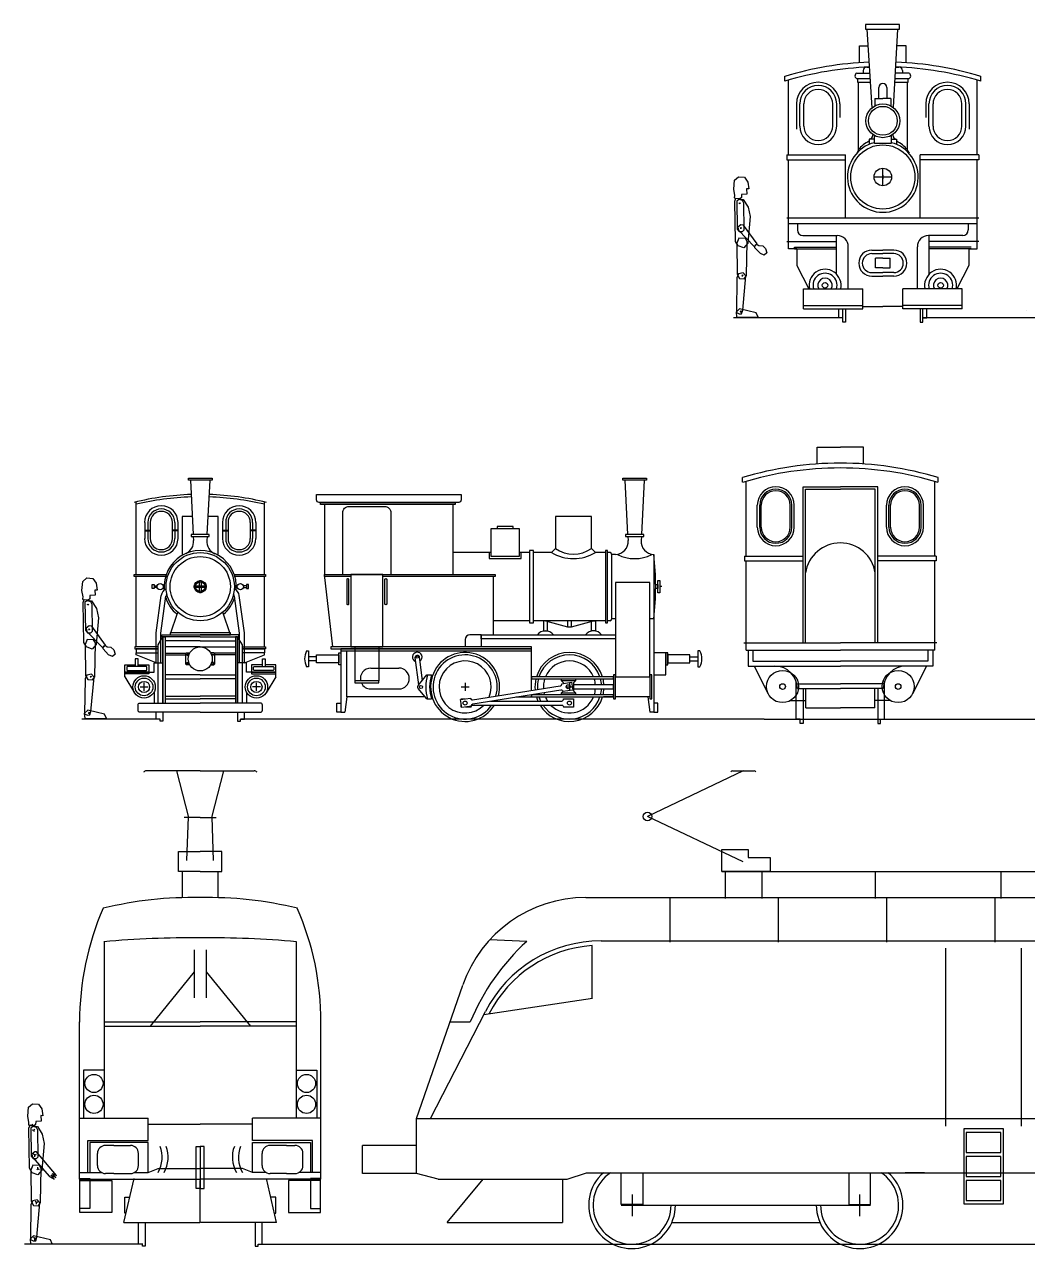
# Model space of a CAD drawing. Extents: x -9190 to 21925, y -3698 to 11555.
# Drawn here: x -9190 to 3306, y -3698 to 11555 of the extents above; entities that cross this region are included whole.
import ezdxf

# ---------------------------------------------------------------- set-up
doc = ezdxf.new("R2010")
doc.units = 0
doc.layers.get('0').update_dxf_attribs({"linetype": 'CONTINUOUS'})
doc.layers.add('1', color=7, linetype='CONTINUOUS')
doc.layers.add('GENERAL', color=7, linetype='CONTINUOUS')

# ---------------------------------------------------------------- blocks, each defined once
blk = doc.blocks.new('HOM_DEBOUT')
at = {"layer": '1', "color": 7}
for points in [[(-68, 1623), (-65, 1583), (-44, 1565), (16, 1570), (25, 1580), (23, 1610), (37, 1692), (28, 1811), (-26, 1857), (-106, 1851), (-151, 1788), (-164, 1696), (-134, 1699), (-139, 1628)], [(-151, 977), (-98, 915), (-21, 943), (13, 1001), (21, 1533), (7, 1572), (-90, 1556), (-154, 1454), (-180, 1329)], [(-102, 1154), (-97, 1507), (-79, 1543), (-39, 1557), (-3, 1539), (-8, 1164), (-35, 1132), (-79, 1132)], [(-345, 905), (-80, 1221), (-58, 1221), (-17, 1190), (-26, 1150), (-251, 893), (-313, 856), (-274, 915), (-336, 879), (-287, 933)], [(-40, 509), (-103, 505), (-131, 548), (-142, 997), (-117, 1040), (-31, 1042), (-5, 978), (-9, 565)], [(-36, 40), (-68, 41), (-82, 89), (-124, 544), (-87, 583), (-28, 571), (-5, 520), (2, 57)], [(-286, -2), (-262, 52), (-40, 106), (6, 63), (0, 0)]]:
    blk.add_lwpolyline(points, close=True, dxfattribs=at)
for points in [[(-54, 1484), (-43, 1503), (-54, 1520), (-43, 1503), (-21, 1506)], [(-26, 1550), (-15, 1570), (-26, 1586), (-15, 1570), (7, 1572)], [(-57, 1154), (-57, 1177), (-75, 1185), (-57, 1177), (-40, 1190)], [(-81, 979), (-98, 994), (-116, 986), (-98, 994), (-96, 1016)], [(-77, 526), (-79, 548), (-98, 555), (-79, 548), (-63, 563)], [(-75, 78), (-56, 69), (-56, 47), (-56, 69), (-39, 83)]]:
    blk.add_lwpolyline(points, dxfattribs=at)
blk = doc.blocks.new('A$C09EF149A')
at = {"layer": 'GENERAL', "color": 7, "linetype": 'CONTINUOUS', "xscale": -1}
blk.add_blockref('HOM_DEBOUT', (37, 2), dxfattribs=at)
blk = doc.blocks.new('HOMME_DEBOUT')
blk.add_blockref('A$C09EF149A', (75, 35))

msp = doc.modelspace()

# ---------------------------------------------------------------- linework, layer by layer
for p, q in [((1371, 10518), (1309, 11495)), ((1636, 10519), (1692, 11495)), ((1214, 11080), (1214, 11290)), ((1214, 11290), (1322, 11290)), ((1794, 11290), (1680, 11290)), ((1794, 11080), (1794, 11290)), ((1304, 11025), (1339, 11025)), ((1665, 11025), (1704, 11025)), ((284, 10850), (284, 10910)), ((329, 9930), (329, 10863)), ((1179, 10950), (1344, 10950)), ((1259, 10980), (1259, 10980)), ((1259, 10980), (1259, 10950)), ((1829, 10950), (1661, 10950)), ((1749, 10980), (1749, 10950)), ((2679, 9930), (2679, 10863)), ((2679, 9930), (2679, 10863)), ((2724, 10850), (2724, 10910)), ((1454, 10632), (1454, 10770)), ((1554, 10770), (1553, 10632)), ((429, 10565), (429, 10250)), ((469, 10290), (469, 10565)), ((519, 10290), (519, 10565)), ((879, 10290), (879, 10565)), ((929, 10290), (929, 10565)), ((969, 10565), (969, 10396)), ((1406, 10632), (1504, 10632)), ((1406, 10632), (1406, 10541)), ((1429, 10632), (1454, 10632)), ((1602, 10632), (1504, 10632)), ((1602, 10632), (1602, 10541)), ((2039, 10565), (2039, 10396)), ((2079, 10290), (2079, 10565)), ((2129, 10290), (2129, 10565)), ((2489, 10290), (2489, 10565)), ((2539, 10290), (2539, 10565)), ((2579, 10565), (2579, 10250)), ((1333, 10126), (1333, 10061)), ((1379, 10187), (1379, 10175)), ((1629, 10187), (1629, 10175)), ((1675, 10126), (1675, 10061)), ((1809, 10095), (1809, 9991)), ((309, 9930), (309, 9870)), ((309, 9930), (1039, 9930)), ((1039, 9145), (1039, 9930)), ((1199, 9991), (1178, 9951)), ((1809, 9991), (1830, 9951)), ((1969, 9145), (1969, 9930)), ((2699, 9930), (1969, 9930)), ((2699, 9930), (2699, 9870)), ((309, 9870), (1039, 9870)), ((329, 8760), (329, 9870)), ((1504, 9545), (1504, 9765)), ((2699, 9870), (1969, 9870)), ((2679, 8760), (2679, 9870)), ((2679, 9075), (2679, 9870)), ((1394, 9655), (1614, 9655)), ((1476, 9655), (1532, 9655)), ((1504, 9677), (1504, 9634)), ((309, 9145), (2699, 9145)), ((329, 9075), (2679, 9075)), ((439, 9075), (439, 8995)), ((2569, 9075), (2569, 8995)), ((309, 8850), (925, 8850)), ((509, 8925), (934, 8925)), ((925, 8446), (925, 8925)), ((2499, 8925), (2074, 8925)), ((2083, 8446), (2083, 8925)), ((2699, 8850), (2083, 8850)), ((434, 8760), (329, 8760)), ((404, 8780), (925, 8780)), ((404, 8760), (404, 8780)), ((404, 8760), (925, 8760)), ((434, 8760), (434, 8550)), ((1074, 8260), (1074, 8785)), ((1366, 8745), (1504, 8745)), ((1366, 8700), (1504, 8700)), ((1641, 8745), (1504, 8745)), ((1641, 8700), (1504, 8700)), ((1934, 8260), (1934, 8785)), ((2604, 8780), (2083, 8780)), ((2604, 8760), (2083, 8760)), ((2574, 8760), (2574, 8550)), ((2574, 8760), (2679, 8760)), ((434, 8550), (582, 8260)), ((1504, 8642), (1414, 8642)), ((1414, 8522), (1414, 8642)), ((1504, 8642), (1594, 8642)), ((1594, 8522), (1594, 8642)), ((2574, 8550), (2426, 8260)), ((1366, 8465), (1504, 8465)), ((1366, 8420), (1504, 8420)), ((1504, 8522), (1414, 8522)), ((1504, 8522), (1594, 8522)), ((1641, 8465), (1504, 8465)), ((1641, 8420), (1504, 8420)), ((514, 8010), (514, 8260)), ((514, 8260), (1254, 8260)), ((1254, 8010), (1254, 8260)), ((2494, 8260), (1754, 8260)), ((1754, 8010), (1754, 8260)), ((2039, 8280), (2039, 8280)), ((2039, 8280), (2039, 8280)), ((2494, 8010), (2494, 8260)), ((514, 8055), (1254, 8055)), ((514, 8010), (1254, 8010)), ((1004, 7845), (1004, 8010)), ((1254, 8040), (1504, 8040)), ((1754, 8040), (1504, 8040)), ((2494, 8055), (1754, 8055)), ((2494, 8010), (1754, 8010)), ((2004, 7845), (2004, 8010)), ((3294, 7990), (3294, 7990)), ((454, 7900), (454, 7900)), ((3194, 7900), (3194, 7900)), ((3194, 7900), (3194, 7900)), ((685, 6080), (685, 6290)), ((685, 6290), (975, 6290)), ((1265, 6290), (975, 6290)), ((1265, 6080), (1265, 6290)), ((-245, 5850), (-245, 5910)), ((-200, 4930), (-200, 5863)), ((2150, 4930), (2150, 5863)), ((2195, 5850), (2195, 5910)), ((510, 3850), (510, 5795)), ((510, 5795), (975, 5795)), ((540, 3850), (540, 5765)), ((540, 5765), (975, 5765)), ((1440, 5795), (975, 5795)), ((1410, 5765), (975, 5765)), ((1410, 3850), (1410, 5765)), ((1440, 3850), (1440, 5795)), ((-7800, 4700), (-7800, 5606)), ((-6200, 4700), (-6200, 5606)), ((-60, 5290), (-60, 5565)), ((-30, 5290), (-30, 5565)), ((-10, 5290), (-10, 5565)), ((350, 5290), (350, 5565)), ((370, 5290), (370, 5565)), ((400, 5290), (400, 5565)), ((1550, 5290), (1550, 5565)), ((1580, 5290), (1580, 5565)), ((1600, 5290), (1600, 5565)), ((1960, 5290), (1960, 5565)), ((1980, 5290), (1980, 5565)), ((2010, 5290), (2010, 5565)), ((-7692, 5350), (-7692, 5150)), ((-7652, 5350), (-7652, 5150)), ((-7622, 5350), (-7622, 5150)), ((-7348, 5350), (-7348, 5150)), ((-7318, 5350), (-7318, 5150)), ((-7278, 5350), (-7278, 5150)), ((-6722, 5350), (-6722, 5150)), ((-6682, 5350), (-6682, 5150)), ((-6652, 5350), (-6652, 5150)), ((-6378, 5350), (-6378, 5150)), ((-6348, 5350), (-6348, 5150)), ((-6308, 5350), (-6308, 5150)), ((-7695, 5255), (-7620, 5255)), ((-7695, 5245), (-7620, 5245)), ((-7275, 5255), (-7350, 5255)), ((-7275, 5245), (-7350, 5245)), ((-6725, 5255), (-6650, 5255)), ((-6725, 5245), (-6650, 5245)), ((-6305, 5255), (-6380, 5255)), ((-6305, 5245), (-6380, 5245)), ((-7086, 5175), (-7082, 5125)), ((-6914, 5175), (-6918, 5125)), ((-1673, 5175), (-1670, 5125)), ((-1502, 5175), (-1505, 5125)), ((-3375, 4975), (-3850, 4975)), ((-2900, 4975), (-3025, 4975)), ((-2625, 4975), (-2850, 4975)), ((-2625, 4975), (-2575, 5025)), ((-2125, 5025), (-2075, 4975)), ((-1950, 4975), (-2075, 4975)), ((-1895, 4975), (-1925, 4975)), ((-1875, 4955), (-1875, 4145)), ((-1825, 4950), (-1875, 4950)), ((-1350, 4950), (-1350, 2985)), ((-220, 4930), (-220, 4870)), ((-220, 4930), (510, 4930)), ((2170, 4930), (1440, 4930)), ((2170, 4930), (2170, 4870)), ((-220, 4870), (510, 4870)), ((-200, 3760), (-200, 4870)), ((2170, 4870), (1440, 4870)), ((2150, 3760), (2150, 4870)), ((-7800, 3800), (-7800, 4675)), ((-6200, 3800), (-6200, 4675)), ((-5350, 3800), (-5450, 4700)), ((-3350, 4675), (-3350, 3950)), ((-1250, 4550), (-1275, 4550)), ((-7375, 3950), (-7281, 4231)), ((-6625, 3950), (-6719, 4231)), ((-2900, 4125), (-3350, 4125)), ((-1950, 4125), (-2850, 4125)), ((-1895, 4125), (-1925, 4125)), ((-1825, 4150), (-1875, 4150)), ((-1350, 4150), (-1400, 4150)), ((-7525, 3825), (-7465, 3925)), ((-7525, 3100), (-7525, 3825)), ((-6475, 3825), (-6535, 3925)), ((-6475, 3100), (-6475, 3825)), ((-3700, 3890), (-3700, 3800)), ((-3500, 3950), (-3640, 3950)), ((-3500, 3950), (-3500, 3800)), ((-228, 3850), (975, 3850)), ((2178, 3850), (975, 3850)), ((-7800, 3700), (-7800, 3725)), ((-7550, 3600), (-7800, 3700)), ((-6450, 3600), (-6200, 3700)), ((-6200, 3700), (-6200, 3725)), ((-5550, 3675), (-5650, 3675)), ((-5250, 3775), (-5250, 2985)), ((-5175, 3175), (-5175, 3750)), ((-4775, 3800), (-4775, 3375)), ((-2875, 3256), (-2875, 3800)), ((-900, 3675), (-800, 3675)), ((-200, 3760), (975, 3760)), ((-175, 3760), (-175, 3560)), ((-115, 3760), (-115, 3620)), ((2150, 3760), (975, 3760)), ((2065, 3760), (2065, 3620)), ((2125, 3760), (2125, 3560)), ((-7940, 3425), (-7940, 3575)), ((-7575, 3600), (-7465, 3600)), ((-7575, 3485), (-7575, 3600)), ((-6425, 3600), (-6535, 3600)), ((-6425, 3485), (-6425, 3600)), ((-6060, 3425), (-6060, 3575)), ((-5550, 3625), (-5650, 3625)), ((-4875, 3535), (-4525, 3535)), ((-900, 3625), (-800, 3625)), ((-175, 3560), (975, 3560)), ((-115, 3620), (975, 3620)), ((-95, 3550), (77, 3214)), ((2065, 3620), (975, 3620)), ((2125, 3560), (975, 3560)), ((2045, 3550), (1873, 3214)), ((-7940, 3425), (-7820, 3227)), ((-7640, 3485), (-7575, 3485)), ((-7000, 3450), (-7438, 3450)), ((-7000, 3450), (-6562, 3450)), ((-6360, 3485), (-6425, 3485)), ((-6060, 3425), (-6180, 3227)), ((-4175, 3450), (-4117, 3450)), ((-7750, 3300), (-7650, 3300)), ((-7700, 3250), (-7700, 3350)), ((-7575, 3235), (-7575, 3100)), ((-6425, 3235), (-6425, 3100)), ((-6250, 3300), (-6350, 3300)), ((-6300, 3250), (-6300, 3350)), ((-4875, 3275), (-4525, 3275)), ((-3750, 3300), (-3650, 3300)), ((-3700, 3350), (-3700, 3250)), ((-2875, 3175), (-2875, 3205)), ((-2450, 3300), (-2350, 3300)), ((-2400, 3350), (-2400, 3250)), ((433, 3340), (975, 3340)), ((440, 3280), (975, 3280)), ((440, 3280), (440, 3280)), ((545, 3040), (545, 3280)), ((1517, 3340), (975, 3340)), ((1510, 3280), (975, 3280)), ((1405, 3040), (1405, 3280)), ((1510, 3280), (1510, 3280)), ((-5175, 3175), (-5200, 2985)), ((-4196, 3175), (-5175, 3175)), ((-4175, 3150), (-4117, 3150)), ((-3067, 3175), (-2825, 3175)), ((-1850, 3175), (-1975, 3175)), ((-1425, 3175), (-1400, 2985)), ((352, 3130), (545, 3130)), ((1598, 3130), (1405, 3130)), ((-5250, 2985), (-5200, 2985)), ((-1350, 2985), (-1400, 2985)), ((-75, 2900), (-75, 2900)), ((545, 3040), (975, 3040)), ((1405, 3040), (975, 3040)), ((-7000, 2255), (-7671, 2255)), ((-7143, 1675), (-7293, 2255)), ((-7000, 2255), (-6329, 2255)), ((-6857, 1675), (-6707, 2255)), ((-234, 2255), (-1428, 1687)), ((-369, 2255), (-99, 2255)), ((-7167, 1138), (-7148, 1680)), ((-6833, 1138), (-6852, 1680)), ((-234, 1120), (-1428, 1687)), ((-7000, 1675), (-7200, 1675)), ((-7000, 1675), (-6800, 1675)), ((-7222, 675), (-7222, 1000)), ((-6778, 675), (-6778, 1000)), ((-503, 1000), (4740, 1000)), ((-460, 994), (-460, 666)), ((-3, 994), (-3, 666)), ((1410, 994), (1410, 666)), ((2975, 994), (2975, 666)), ((-2197, 676), (4740, 676)), ((-1145, 118), (-1145, 675)), ((205, 118), (205, 675)), ((1555, 118), (1555, 675)), ((2905, 118), (2905, 675)), ((-8196, 125), (-8196, -2075)), ((-8196, 125), (-8196, -875)), ((-7075, 25), (-7075, -575)), ((-6925, 25), (-6925, -575)), ((-5804, 125), (-5804, -875)), ((-5804, 125), (-5804, -2075)), ((-2933, 130), (-3391, 149)), ((-2117, -579), (-2117, 78)), ((-2006, 136), (4740, 136)), ((2288, -2174), (2288, 46)), ((3233, -2174), (3233, 46)), ((-7075, -250), (-7625, -925)), ((-6925, -250), (-6375, -925)), ((-4305, -2078), (-3728, -414)), ((-3467, -782), (-2115, -579)), ((-4131, -2078), (-3448, -745)), ((-8503, -2834), (-8503, -875)), ((-8196, -875), (-7000, -875)), ((-5804, -875), (-7000, -875)), ((-5497, -2834), (-5497, -875)), ((-3887, -873), (-3636, -873)), ((-8201, -925), (-7000, -925)), ((-5799, -925), (-7000, -925)), ((-8453, -1474), (-8453, -2076)), ((-8196, -1474), (-8453, -1474)), ((-5804, -1474), (-5547, -1474)), ((-5547, -1474), (-5547, -2076)), ((-8503, -2075), (-7650, -2075)), ((-5497, -2075), (-6350, -2075)), ((-4305, -2764), (-4305, -2078)), ((-4305, -2078), (13785, -2078)), ((-7650, -2150), (-7000, -2150)), ((-6350, -2150), (-7000, -2150)), ((-8075, -2413), (-8180, -2413)), ((-8075, -2413), (-7870, -2413)), ((-5925, -2413), (-6130, -2413)), ((-5925, -2413), (-5820, -2413)), ((-4980, -2764), (-4980, -2413)), ((-4305, -2413), (-4980, -2413)), ((-8280, -2664), (-8280, -2513)), ((-7770, -2664), (-7770, -2513)), ((-6230, -2664), (-6230, -2513)), ((-5720, -2664), (-5720, -2513)), ((-8503, -2750), (-8230, -2750)), ((-8503, -2834), (-7000, -2834)), ((-8075, -2764), (-8180, -2764)), ((-8075, -2764), (-7870, -2764)), ((-7950, -3375), (-7825, -2825)), ((-7820, -2750), (-7650, -2750)), ((-5497, -2834), (-7000, -2834)), ((-7000, -3375), (-7000, -2850)), ((-7000, -3375), (-7000, -2850)), ((-6180, -2750), (-6350, -2750)), ((-6050, -3375), (-6175, -2825)), ((-5925, -2764), (-6130, -2764)), ((-5925, -2764), (-5820, -2764)), ((-5497, -2750), (-5770, -2750)), ((-4305, -2764), (-4980, -2764)), ((-4035, -2834), (-4305, -2764)), ((-4035, -2834), (-2430, -2834)), ((-3923, -3374), (-3477, -2834)), ((-2485, -2828), (-2485, -3374)), ((-2430, -2834), (-2187, -2753)), ((-2187, -2753), (1782, -2753)), ((2025, -2753), (1782, -2753)), ((1782, -2753), (7698, -2753)), ((-1620, -3023), (-1620, -3293)), ((1215, -3023), (1215, -3293)), ((-1755, -3158), (-1485, -3158)), ((-1620, -3158), (1215, -3158)), ((1080, -3158), (1350, -3158)), ((-7950, -3375), (-7003, -3375)), ((-6050, -3375), (-6997, -3375)), ((-3923, -3374), (-2485, -3374)), ((-1125, -3374), (721, -3374))]:
    msp.add_line(p, q)
at = {"color": 5}
for p, q in [((1004, 7900), (-356, 7900)), ((13507, 7900), (2004, 7900)), ((-7500, 2900), (-8475, 2900)), ((25, 2900), (-6500, 2900)), ((25, 2900), (17288, 2900)), ((-7715, -3644), (-9190, -3644)), ((-6280, -3644), (14240, -3644))]:
    msp.add_line(p, q, dxfattribs=at)
for points in [[(1290, 11495), (1710, 11495), (1710, 11555), (1290, 11555)], [(-61, 8815), (-41, 8802), (8, 8797), (43, 8764), (59, 8709), (25, 8679), (-21, 8700), (-89, 8774), (-91, 8794), (-75, 8812)], [(-7148, 5900), (-6852, 5900), (-6852, 5875), (-7148, 5875)], [(-1735, 5900), (-1440, 5900), (-1440, 5875), (-1735, 5875)], [(-5500, 5600), (-3825, 5600), (-3825, 5575), (-5500, 5575)], [(-5450, 4700), (-3850, 4700), (-3850, 5575), (-5450, 5575)], [(-7112, 5175), (-6888, 5175), (-6888, 5200), (-7112, 5200)], [(-3025, 4925), (-3375, 4925), (-3375, 5275), (-3025, 5275)], [(-3300, 5275), (-3100, 5275), (-3100, 5300), (-3300, 5300)], [(-1700, 5175), (-1475, 5175), (-1475, 5200), (-1700, 5200)], [(-2900, 4100), (-2850, 4100), (-2850, 5000), (-2900, 5000)], [(-1950, 4100), (-1925, 4100), (-1925, 5000), (-1950, 5000)], [(-7010, 4475), (-7010, 4625), (-6990, 4625), (-6990, 4475)], [(-5450, 4700), (-5125, 4700), (-5125, 4675), (-5450, 4675)], [(-5125, 3800), (-4725, 3800), (-4725, 4700), (-5125, 4700)], [(-4725, 4700), (-3325, 4700), (-3325, 4675), (-4725, 4675)], [(-1400, 4600), (-1825, 4600), (-1825, 3425), (-1400, 3425)], [(-1300, 4625), (-1275, 4625), (-1275, 4475), (-1300, 4475)], [(-7575, 4525), (-7600, 4525), (-7600, 4575), (-7575, 4575)], [(-7075, 4560), (-6925, 4560), (-6925, 4540), (-7075, 4540)], [(-6425, 4525), (-6400, 4525), (-6400, 4575), (-6425, 4575)], [(-1325, 4575), (-1300, 4575), (-1300, 4525), (-1325, 4525)], [(-2725, 4000), (-2675, 4000), (-2675, 4125), (-2725, 4125)], [(-2425, 4050), (-2375, 4050), (-2375, 4125), (-2425, 4125)], [(-2075, 4000), (-2125, 4000), (-2125, 4125), (-2075, 4125)], [(-7375, 3950), (-6625, 3950), (-6625, 3975), (-7375, 3975)], [(-8181, 3815), (-8160, 3802), (-8112, 3797), (-8077, 3764), (-8061, 3709), (-8095, 3679), (-8141, 3700), (-8209, 3774), (-8211, 3794), (-8195, 3812)], [(-3500, 3950), (-1825, 3950), (-1825, 3900), (-3500, 3900)], [(-5275, 3600), (-5550, 3600), (-5550, 3700), (-5275, 3700)], [(-5375, 3775), (-2875, 3775), (-2875, 3800), (-5375, 3800)], [(-5250, 3575), (-5275, 3575), (-5275, 3725), (-5250, 3725)], [(-2875, 3775), (-5250, 3775), (-5250, 3750), (-2875, 3750)], [(-1350, 3450), (-1200, 3450), (-1200, 3725), (-1350, 3725)], [(-1200, 3575), (-1175, 3575), (-1175, 3725), (-1200, 3725)], [(-1175, 3600), (-900, 3600), (-900, 3700), (-1175, 3700)], [(-7940, 3485), (-7640, 3485), (-7640, 3465), (-7940, 3465)], [(-6060, 3485), (-6360, 3485), (-6360, 3465), (-6060, 3465)], [(-5075, 3350), (-4775, 3350), (-4775, 3375), (-5075, 3375)], [(-1850, 3425), (-2875, 3425), (-2875, 3400), (-1850, 3400)], [(-2500, 3400), (-2325, 3400), (-2325, 3375), (-2500, 3375)], [(-1825, 3450), (-1850, 3450), (-1850, 3150), (-1825, 3150)], [(-1400, 3175), (-1825, 3175), (-1825, 3425), (-1400, 3425)], [(-1375, 3450), (-1400, 3450), (-1400, 3150), (-1375, 3150)], [(-2500, 3225), (-2325, 3225), (-2325, 3200), (-2500, 3200)], [(-1850, 3325), (-2350, 3325), (-2350, 3275), (-1850, 3275)], [(-5250, 2985), (-5300, 2985), (-5300, 3100), (-5250, 3100)], [(-1850, 3200), (-2875, 3200), (-2875, 3175), (-1850, 3175)], [(-1350, 2985), (-1300, 2985), (-1300, 3100), (-1350, 3100)], [(2517, -2201), (3003, -2201), (3003, -3146), (2517, -3146)], [(2544, -2501), (2974, -2501), (2974, -2251), (2544, -2251)], [(-7000, -2950), (-7050, -2950), (-7050, -2425), (-7000, -2425)], [(-7000, -2950), (-6950, -2950), (-6950, -2425), (-7000, -2425)], [(2544, -2801), (2974, -2801), (2974, -2551), (2544, -2551)], [(-8500, -2825), (-8375, -2825), (-8375, -3200), (-8500, -3200)], [(-8500, -2850), (-8100, -2850), (-8100, -3250), (-8500, -3250)], [(-5500, -2850), (-5900, -2850), (-5900, -3250), (-5500, -3250)], [(-5500, -2825), (-5625, -2825), (-5625, -3200), (-5500, -3200)], [(2544, -3101), (2974, -3101), (2974, -2851), (2544, -2851)]]:
    msp.add_lwpolyline(points, close=True)
for points in [[(1348, 10880), (1189, 10880), (1189, 10835), (1351, 10835)], [(1199, 9991), (1199, 10835), (1351, 10835)], [(1654, 10835), (1819, 10835), (1819, 10880), (1657, 10880)], [(1654, 10835), (1809, 10835), (1809, 9991)], [(1399, 10125), (1333, 10125)], [(1609, 10174), (1609, 10074), (1399, 10074), (1399, 10174)], [(1609, 10125), (1675, 10125)], [(1039, 8010), (1039, 7845), (1004, 7845), (1004, 7900), (954, 7900), (954, 8010)], [(1969, 8010), (1969, 7845), (2004, 7845), (2004, 7900), (2054, 7900), (2054, 8010)], [(-6912, 5200), (-6878, 5875), (-7122, 5875), (-7088, 5200)], [(-1500, 5200), (-1465, 5875), (-1710, 5875), (-1675, 5200)], [(-7099, 5425), (-7225, 5425), (-7225, 4940)], [(-6775, 4940), (-6775, 5425), (-6901, 5425)], [(-2125, 5025), (-2125, 5425), (-2575, 5425), (-2575, 5025)], [(-3400, 4975), (-3400, 4900), (-3000, 4900), (-3000, 4975)], [(-7432, 4675), (-7825, 4675), (-7825, 4700), (-7424, 4700)], [(-6576, 4700), (-6185, 4700), (-6185, 4675), (-6568, 4675)], [(-7575, 4562), (-7540, 4562), (-7540, 4538), (-7575, 4538)], [(-7550, 3600), (-7550, 3975), (-7487, 4438)], [(-7490, 3600), (-7490, 3971), (-7427, 4430)], [(-6510, 3600), (-6510, 3971), (-6573, 4430)], [(-6450, 3600), (-6450, 3975), (-6513, 4438)], [(-6425, 4562), (-6460, 4562), (-6460, 4538), (-6425, 4538)], [(-2700, 4125), (-2425, 4050), (-2375, 4050), (-2100, 4125)], [(-7000, 3925), (-7480, 3925), (-7480, 3950), (-7000, 3950)], [(-7465, 3925), (-7465, 3100)], [(-7465, 3100), (-7465, 3925), (-7438, 3925), (-7438, 3100)], [(-7000, 3875), (-7438, 3875), (-7438, 3400), (-7000, 3400)], [(-7000, 3925), (-6520, 3925), (-6520, 3950), (-7000, 3950)], [(-7000, 3875), (-6562, 3875), (-6562, 3400), (-7000, 3400)], [(-6535, 3100), (-6535, 3925), (-6562, 3925), (-6562, 3100)], [(-6535, 3925), (-6535, 3100)], [(-7525, 3800), (-7815, 3800), (-7815, 3775), (-7525, 3775)], [(-7525, 3775), (-7800, 3775), (-7800, 3725), (-7525, 3725)], [(-7000, 3800), (-7438, 3800)], [(-7438, 3720), (-7176, 3720)], [(-7438, 3700), (-7180, 3700)], [(-7137, 3710), (-7165, 3710), (-7165, 3695), (-7143, 3695)], [(-7000, 3800), (-6562, 3800)], [(-6863, 3710), (-6835, 3710), (-6835, 3695), (-6857, 3695)], [(-6562, 3720), (-6824, 3720)], [(-6562, 3700), (-6820, 3700)], [(-6475, 3800), (-6185, 3800), (-6185, 3775), (-6475, 3775)], [(-6475, 3775), (-6200, 3775), (-6200, 3725), (-6475, 3725)], [(-5675, 3750), (-5650, 3750), (-5650, 3550), (-5675, 3550)], [(-5075, 3800), (-5075, 3375)], [(-775, 3750), (-800, 3750), (-800, 3550), (-775, 3550)], [(-7775, 3575), (-7640, 3575), (-7640, 3485), (-7940, 3485), (-7940, 3575), (-7810, 3575)], [(-7775, 3555), (-7775, 3650), (-7810, 3650), (-7810, 3555)], [(-7137, 3590), (-7165, 3590), (-7165, 3605), (-7143, 3605)], [(-6863, 3590), (-6835, 3590), (-6835, 3605), (-6857, 3605)], [(-6225, 3575), (-6360, 3575), (-6360, 3485), (-6060, 3485), (-6060, 3575), (-6190, 3575)], [(-6225, 3555), (-6225, 3650), (-6190, 3650), (-6190, 3555)], [(-2500, 3375), (-2475, 3350), (-2475, 3345)], [(-2498, 3341), (-2374, 3361), (-2359, 3262), (-2482, 3242)], [(-2325, 3375), (-2350, 3350), (-2350, 3250), (-2325, 3225)], [(510, 3280), (510, 2845), (475, 2845), (475, 2900), (425, 2900), (425, 3370)], [(1440, 3280), (1440, 2845), (1475, 2845), (1475, 2900), (1525, 2900), (1525, 3370)], [(-2482, 3243), (-2500, 3225)], [(-7438, 3185), (-7000, 3185)], [(-7438, 3150), (-7000, 3150)], [(-6562, 3185), (-7000, 3185)], [(-6562, 3150), (-7000, 3150)], [(-3618, 3062), (-3742, 3043), (-3757, 3142), (-3634, 3161)], [(-3750, 3143), (-3750, 3150), (-3704, 3150)], [(-3743, 3050), (-3750, 3050), (-3750, 3096)], [(-3631, 3150), (-3625, 3150)], [(-2475, 3150), (-2350, 3150), (-2350, 3050), (-2475, 3050)], [(-7465, 2985), (-7465, 2875), (-7500, 2875), (-7500, 2900), (-7550, 2900), (-7550, 2985)], [(-6535, 2985), (-6535, 2875), (-6500, 2875), (-6500, 2900), (-6450, 2900), (-6450, 2985)], [(-3625, 3050), (-3696, 3050)], [(-7000, 1000), (-7270, 1000), (-7270, 1250), (-7000, 1250)], [(-7000, 1000), (-6730, 1000), (-6730, 1250), (-7000, 1250)], [(-500, 1000), (-500, 1275), (-175, 1275), (-175, 1175), (100, 1175), (100, 1000), (-500, 1000)], [(-8400, -2750), (-8400, -2350), (-7650, -2350), (-7650, -2075)], [(-5600, -2750), (-5600, -2350), (-6350, -2350), (-6350, -2075)], [(-7820, -2750), (-7650, -2750), (-7650, -2375), (-8375, -2375), (-8375, -2750), (-8230, -2750)], [(-6180, -2750), (-6350, -2750), (-6350, -2375), (-5625, -2375), (-5625, -2750), (-5770, -2750)], [(-7650, -2750), (-7525, -2700), (-7000, -2700)], [(-6350, -2750), (-6475, -2700), (-7000, -2700)], [(-1485, -2753), (-1485, -3148), (-1755, -3148), (-1755, -2753)], [(1080, -2753), (1080, -3148), (1350, -3148), (1350, -2753)], [(-7923, -3257), (-7940, -3257), (-7940, -3057), (-7878, -3057)], [(-6077, -3257), (-6060, -3257), (-6060, -3057), (-6122, -3057)], [(-7685, -3375), (-7685, -3669), (-7720, -3669), (-7720, -3644), (-7770, -3644), (-7770, -3375)], [(-6315, -3375), (-6315, -3669), (-6280, -3669), (-6280, -3644), (-6230, -3644), (-6230, -3375)]]:
    msp.add_lwpolyline(points)
for points in [[(-5550, 5700), (-3750, 5700), (-3750, 5630, -0.414214), (-3780, 5600), (-5520, 5600, -0.414214), (-5550, 5630)], [(-5162, 4650), (-5162, 4650, 0.414214), (-5175, 4638), (-5175, 4338, 0.414214), (-5162, 4325), (-5162, 4325, 0.414214), (-5150, 4338), (-5150, 4638, 0.414214)], [(-4688, 4650), (-4688, 4650, -0.414214), (-4675, 4638), (-4675, 4338, -0.414214), (-4688, 4325), (-4688, 4325, -0.414214), (-4700, 4338), (-4700, 4638, -0.414214)], [(-7675, 3555), (-7905, 3555, 0.414214), (-7915, 3545), (-7915, 3515, 0.414214), (-7905, 3505), (-7675, 3505, 0.414214), (-7665, 3515), (-7665, 3545, 0.414214)], [(-6325, 3555), (-6095, 3555, -0.414214), (-6085, 3545), (-6085, 3515, -0.414214), (-6095, 3505), (-6325, 3505, -0.414214), (-6335, 3515), (-6335, 3545, -0.414214)]]:
    msp.add_lwpolyline(points, format="xyb", close=True)
for points in [[(-5225, 4700), (-5225, 5470, -0.414214), (-5145, 5550), (-4705, 5550, -0.414214), (-4625, 5470), (-4625, 4700)], [(-7130, 3575), (-7165, 3575, -0.414214), (-7180, 3590), (-7180, 3710, -0.414214), (-7165, 3725), (-7130, 3725)], [(-6870, 3575), (-6835, 3575, 0.414214), (-6820, 3590), (-6820, 3710, 0.414214), (-6835, 3725), (-6870, 3725)], [(-4278, 3326), (-4321, 3669, -0.414214), (-4299, 3697), (-4299, 3697, -0.414214), (-4271, 3675), (-4234, 3379)], [(-4175, 3150), (-4284, 3281, -0.36205), (-4284, 3319), (-4175, 3450)], [(-3634, 3161), (-3633, 3156, 0.414214), (-3610, 3140), (-2514, 3313, 0.414214), (-2497, 3336), (-2498, 3341)], [(-3618, 3062), (-3619, 3067, -0.414214), (-3602, 3090), (-2506, 3264, -0.414214), (-2483, 3247), (-2482, 3242)], [(-7000, 2985), (-7750, 2985, -0.414214), (-7775, 3010), (-7775, 3075, -0.414214), (-7750, 3100), (-7000, 3100)], [(-7000, 2985), (-6250, 2985, 0.414214), (-6225, 3010), (-6225, 3075, 0.414214), (-6250, 3100), (-7000, 3100)], [(-3625, 3150), (-3625, 3145, 0.023968), (-3625, 3143, 0.023968)], [(-3625, 3050), (-3625, 3055, -0.414214), (-3605, 3075), (-2495, 3075, -0.414214), (-2475, 3055), (-2475, 3050)], [(-3382, 3125), (-2495, 3125, 0.414214), (-2475, 3145), (-2475, 3150)]]:
    msp.add_lwpolyline(points, format="xyb")
for centre, radius in [((1504, 10355), 210), ((1504, 10355), 180), ((1504, 9655), 400), ((1504, 9655), 110), ((784, 8305), 35), ((2224, 8305), 35), ((-7000, 4550), 425), ((-7000, 4550), 375), ((-7500, 4550), 40), ((-7000, 4550), 75), ((-7000, 4550), 60), ((-6500, 4550), 40), ((-7000, 3650), 150), ((-4296, 3672), 15), ((-7700, 3300), 140), ((-7700, 3300), 110), ((-7700, 3300), 70), ((-6300, 3300), 140), ((-6300, 3300), 110), ((-6300, 3300), 70), ((255, 3305), 200), ((1695, 3305), 200), ((-4250, 3300), 20), ((-2416, 3303), 25), ((255, 3305), 35), ((1695, 3305), 35), ((-3700, 3100), 25), ((-3700, 3100), 25), ((-2400, 3100), 25), ((-1428, 1687), 54), ((-8324, -1641), 113), ((-5676, -1641), 113), ((-8324, -1901), 113), ((-5676, -1901), 113)]:
    msp.add_circle(centre, radius)
for centre, radius, start, end in [((1504, 6865), 4224, 92.2917, 106.7859), ((1504, 6805), 4224, 92.24, 106.7859), ((1304, 10980), 45, 90, 180), ((1504, 6805), 4224, 73.2141, 87.8154), ((1504, 6865), 4224, 73.2141, 87.769), ((1704, 10980), 45, 0, 90), ((699, 10565), 270, 0, 180), ((1193, 10917), 36.4, 112.1663, 264.0939), ((1815, 10917), 36.4, 275.9061, 67.8337), ((2309, 10565), 270, 0, 180), ((699, 10565), 230, 0, 180), ((699, 10565), 180, 0, 180), ((1504, 10770), 50, 0, 180), ((2309, 10565), 230, 0, 180), ((2309, 10565), 180, 0, 180), ((699, 10290), 230, 180, 0), ((699, 10290), 180, 180, 0), ((2309, 10290), 230, 180, 0), ((2309, 10290), 180, 180, 0), ((1504, 9655), 440, 103.8061, 76.1939), ((1504, 9754), 387, 116.2057, 142.0795), ((1329, 10175), 50, 274.8937, 0), ((1679, 10175), 50, 180, 265.1063), ((1504, 9754), 387, 37.9205, 63.7943), ((509, 8995), 70, 180, 270), ((934, 8785), 140, 0, 90), ((2074, 8785), 140, 90, 180), ((2499, 8995), 70, 270, 0), ((1366, 8582), 162, 90, 270), ((1366, 8582), 118, 90, 270), ((1641, 8582), 162, 270, 90), ((1641, 8582), 118, 270, 90), ((784, 8305), 200, 346.9971, 193.0029), ((784, 8305), 150, 342.5424, 197.4576), ((784, 8305), 90, 330, 210), ((2224, 8305), 200, 346.9971, 193.0029), ((2224, 8305), 150, 342.5424, 197.4576), ((2224, 8305), 90, 330, 210), ((975, 1865), 4224, 90, 106.7859), ((975, 1805), 4224, 90, 106.7859), ((975, 1865), 4224, 73.2141, 90), ((975, 1805), 4224, 73.2141, 90), ((-7000, 2248), 3452, 91.8816, 103.8287), ((-7000, 2218), 3452, 91.8558, 103.4017), ((-7000, 2218), 3452, 76.5983, 88.1442), ((-7000, 2248), 3452, 76.1713, 88.1184), ((170, 5565), 230, 0, 180), ((170, 5565), 200, 0, 180), ((170, 5565), 180, 0, 180), ((1780, 5565), 230, 0, 180), ((1780, 5565), 200, 0, 180), ((1780, 5565), 180, 0, 180), ((-7485, 5350), 208, 0, 180), ((-7485, 5350), 168, 0, 180), ((-6515, 5350), 208, 0, 180), ((-6515, 5350), 168, 0, 180), ((-7485, 5350), 138, 0, 180), ((-6515, 5350), 138, 0, 180), ((170, 5290), 230, 180, 0), ((170, 5290), 200, 180, 0), ((170, 5290), 180, 180, 0), ((1780, 5290), 230, 180, 0), ((1780, 5290), 200, 180, 0), ((1780, 5290), 180, 180, 0), ((-7485, 5150), 208, 180, 0), ((-7485, 5150), 168, 180, 0), ((-7485, 5150), 138, 180, 0), ((-7247, 5113), 165, 293.9567, 4.277), ((-6752, 5113), 166, 175.8527, 246.6037), ((-6515, 5150), 208, 180, 0), ((-6515, 5150), 168, 180, 0), ((-6515, 5150), 138, 180, 0), ((-1831, 5112), 162, 272.2317, 4.7048), ((-1344, 5112), 162, 175.2952, 267.7683), ((975, 4655), 440, 8.6459, 171.3541), ((-7000, 4550), 450, 354.8023, 185.1977), ((-2350, 5442), 542, 239.4898, 300.5102), ((-2350, 5352), 397, 235.437, 304.563), ((-1895, 4955), 20, 0, 90), ((-1588, 5372), 473, 243.2911, 296.7089), ((-4538, 4550), 3212, 352.8473, 7.1527), ((-7371, 4421), 117, 117.3653, 171.6269), ((-7371, 4421), 56.7, 140.1068, 171.6269), ((-6629, 4421), 56.7, 8.3731, 39.8932), ((-6629, 4421), 56.7, 8.3731, 39.8932), ((-6629, 4421), 117, 8.3731, 62.6347), ((-7000, 4550), 450, 197.4066, 229.9153), ((-7000, 4550), 450, 310.0847, 342.5934), ((-1895, 4145), 20, 270, 0), ((-2700, 3875), 125, 36.8699, 143.1301), ((-2100, 3875), 125, 36.8699, 143.1301), ((-3640, 3890), 60, 90, 180), ((-5488, 3650), 212, 151.9275, 208.0725), ((-4296, 3672), 60, 307, 247), ((-3700, 3300), 430, 345.3436, 328.4491), ((-3700, 3300), 400, 343.4471, 325.7711), ((-2400, 3300), 430, 16.8997, 163.1003), ((-2400, 3300), 400, 18.21, 161.79), ((-962, 3650), 212, 331.9275, 28.0725), ((-4875, 3405), 130, 90, 193.3424), ((-4525, 3405), 130, 270, 90), ((-3700, 3300), 325, 336.9347, 316.1869), ((-2400, 3300), 325, 22.6199, 157.3801), ((160, 3280), 280, 0, 90), ((1790, 3280), 280, 90, 180), ((-3700, 3300), 491, 162.2183, 197.7817), ((-3700, 3300), 443, 160.2084, 199.7916), ((-2400, 3300), 430, 166.5523, 184.8889), ((-2400, 3300), 400, 165.5225, 184.58), ((-2400, 3300), 325, 162.0798, 183.5572), ((-2400, 3300), 325, 4.4117, 17.9202), ((-2400, 3300), 400, 3.5833, 14.4775), ((-2400, 3300), 430, 3.333, 13.4477), ((-4875, 3405), 130, 205.029, 270), ((-2400, 3300), 430, 191.5556, 193.4477), ((-2400, 3300), 400, 191.7474, 194.4775), ((-2400, 3300), 325, 192.382, 197.9202), ((-2400, 3300), 325, 342.0798, 355.5883), ((-2400, 3300), 400, 345.5225, 356.4167), ((-2400, 3300), 430, 346.5523, 356.667), ((-3700, 3300), 400, 334.0555, 335.1967), ((-3700, 3300), 430, 335.9849, 337.8333), ((-2400, 3300), 430, 196.8997, 204.0151), ((-2400, 3300), 400, 198.21, 205.9445), ((-2400, 3300), 430, 211.5509, 343.1003), ((-2400, 3300), 400, 214.2289, 341.79), ((-2400, 3300), 325, 202.6199, 212.579), ((-2400, 3300), 325, 223.8131, 337.3801), ((-7668, 2205), 50.7, 93.7342, 141.8218), ((-6332, 2205), 50.7, 38.1782, 86.2658), ((-368, 2223), 31.7, 92.0858, 138.3484), ((-100, 2223), 31.7, 41.6516, 87.9142), ((-7100, -3976), 4652, 88.7711, 103.8033), ((-6900, -3976), 4652, 76.1967, 91.2289), ((-2197, -944), 1620, 90, 160.8993), ((-4989, -864), 3514, 156.4201, 180.1823), ((-9011, -864), 3514, 359.8177, 23.5799), ((-7062, -12763), 12938, 89.7255, 95.0463), ((-6938, -12763), 12938, 84.9537, 90.2745), ((-1012, -1963), 2841, 132.5431, 157.4458), ((-2006, -1484), 1620, 90, 152.8616), ((-2006, -1484), 1566, 94.0495, 152.8616), ((-8180, -2513), 100, 90, 180), ((-7870, -2513), 100, 0, 90), ((-7855, -2561), 380, 330.1936, 21.009), ((-7780, -2561), 380, 330.1936, 21.009), ((-6220, -2561), 380, 158.991, 209.8064), ((-6145, -2561), 380, 158.991, 209.8064), ((-6130, -2513), 100, 90, 180), ((-5820, -2513), 100, 0, 90), ((-8180, -2664), 100, 180, 270), ((-7870, -2664), 100, 270, 0), ((-6130, -2664), 100, 180, 270), ((-5820, -2664), 100, 270, 0), ((-1620, -3158), 540, 131.4096, 0), ((-1620, -3158), 486, 123.5573, 0), ((1215, -3158), 540, 180, 48.5904), ((1215, -3158), 486, 180, 56.4427)]:
    msp.add_arc(centre, radius, start, end)
at = {"layer": '1', "color": 7}
for p, q in [((-354, 9502), (-345, 9614)), ((-345, 9614), (-295, 9658)), ((-295, 9658), (-220, 9652)), ((-220, 9652), (-177, 9592)), ((-341, 9425), (-354, 9502)), ((-193, 9508), (-189, 9442)), ((-165, 9506), (-193, 9508)), ((-177, 9592), (-165, 9506)), ((-343, 9397), (-341, 9425)), ((-334, 9387), (-343, 9397)), ((-339, 9353), (-326, 9390)), ((-331, 8853), (-339, 9353)), ((-278, 9383), (-334, 9387)), ((-326, 9390), (-235, 9375)), ((-282, 9375), (-316, 9359)), ((-316, 9359), (-311, 9006)), ((-279, 9325), (-289, 9326)), ((-245, 9362), (-282, 9375)), ((-279, 9325), (-273, 9333)), ((-273, 9333), (-279, 9325)), ((-273, 9316), (-279, 9325)), ((-258, 9400), (-278, 9383)), ((-255, 9438), (-258, 9400)), ((-189, 9442), (-255, 9438)), ((-228, 9328), (-245, 9362)), ((-235, 9375), (-174, 9278)), ((-223, 8996), (-228, 9328)), ((-150, 9161), (-177, 8830)), ((-174, 9278), (-150, 9161)), ((-311, 9006), (-286, 8976)), ((-265, 9060), (-303, 9031)), ((-303, 9031), (-295, 8993)), ((-265, 9018), (-273, 9024)), ((-232, 9056), (-265, 9060)), ((-265, 9018), (-257, 9022)), ((-257, 9022), (-265, 9018)), ((-265, 9007), (-265, 9018)), ((-60, 8822), (-232, 9056)), ((-299, 8798), (-331, 8853)), ((-290, 8892), (-314, 8831)), ((-295, 8993), (-97, 8790)), ((-209, 8889), (-290, 8892)), ((-286, 8976), (-244, 8975)), ((-244, 8975), (-223, 8996)), ((-185, 8849), (-209, 8889)), ((-196, 8427), (-185, 8849)), ((-314, 8831), (-311, 8443)), ((-226, 8772), (-299, 8798)), ((-177, 8830), (-226, 8772)), ((-97, 8790), (-60, 8822)), ((-315, 8400), (-321, 7966)), ((-293, 8449), (-315, 8400)), ((-311, 8443), (-281, 8391)), ((-237, 8460), (-293, 8449)), ((-281, 8391), (-222, 8387)), ((-244, 8427), (-252, 8434)), ((-245, 8416), (-244, 8427)), ((-236, 8430), (-244, 8427)), ((-242, 7996), (-202, 8423)), ((-202, 8423), (-237, 8460)), ((-222, 8387), (-196, 8427)), ((-281, 8011), (-325, 7971)), ((-325, 7971), (-319, 7912)), ((-321, 7966), (-285, 7949)), ((-285, 7949), (-255, 7951)), ((-73, 7961), (-281, 8011)), ((-266, 7977), (-274, 7984)), ((-257, 7981), (-266, 7977)), ((-266, 7966), (-266, 7977)), ((-266, 7977), (-266, 7966)), ((-255, 7951), (-242, 7996)), ((-50, 7909), (-73, 7961)), ((-319, 7912), (-50, 7909)), ((-8473, 4502), (-8464, 4614)), ((-8464, 4614), (-8414, 4658)), ((-8414, 4658), (-8339, 4652)), ((-8339, 4652), (-8297, 4592)), ((-8297, 4592), (-8284, 4506)), ((-8460, 4425), (-8473, 4502)), ((-8462, 4397), (-8460, 4425)), ((-8374, 4438), (-8377, 4400)), ((-8308, 4442), (-8374, 4438)), ((-8284, 4506), (-8312, 4508)), ((-8312, 4508), (-8308, 4442)), ((-8454, 4387), (-8462, 4397)), ((-8458, 4353), (-8445, 4390)), ((-8450, 3853), (-8458, 4353)), ((-8397, 4383), (-8454, 4387)), ((-8445, 4390), (-8354, 4375)), ((-8402, 4375), (-8436, 4359)), ((-8436, 4359), (-8431, 4006)), ((-8398, 4325), (-8408, 4326)), ((-8364, 4362), (-8402, 4375)), ((-8398, 4325), (-8393, 4333)), ((-8393, 4333), (-8398, 4325)), ((-8393, 4316), (-8398, 4325)), ((-8377, 4400), (-8397, 4383)), ((-8348, 4328), (-8364, 4362)), ((-8354, 4375), (-8294, 4278)), ((-8343, 3996), (-8348, 4328)), ((-8294, 4278), (-8269, 4161)), ((-8269, 4161), (-8297, 3830)), ((-8431, 4006), (-8406, 3976)), ((-8384, 4060), (-8422, 4031)), ((-8422, 4031), (-8414, 3993)), ((-8414, 3993), (-8217, 3790)), ((-8406, 3976), (-8364, 3975)), ((-8384, 4018), (-8393, 4024)), ((-8385, 4007), (-8384, 4018)), ((-8351, 4056), (-8384, 4060)), ((-8376, 4022), (-8384, 4018)), ((-8384, 4018), (-8376, 4022)), ((-8364, 3975), (-8343, 3996)), ((-8179, 3822), (-8351, 4056)), ((-8419, 3798), (-8450, 3853)), ((-8409, 3892), (-8434, 3831)), ((-8434, 3831), (-8430, 3443)), ((-8329, 3889), (-8409, 3892)), ((-8297, 3830), (-8346, 3772)), ((-8305, 3849), (-8329, 3889)), ((-8315, 3427), (-8305, 3849)), ((-8217, 3790), (-8179, 3822)), ((-8346, 3772), (-8419, 3798)), ((-8434, 3400), (-8441, 2966)), ((-8412, 3449), (-8434, 3400)), ((-8430, 3443), (-8401, 3391)), ((-8356, 3460), (-8412, 3449)), ((-8401, 3391), (-8341, 3387)), ((-8364, 3427), (-8371, 3434)), ((-8365, 3416), (-8364, 3427)), ((-8355, 3430), (-8364, 3427)), ((-8362, 2996), (-8322, 3423)), ((-8322, 3423), (-8356, 3460)), ((-8341, 3387), (-8315, 3427)), ((-8401, 3011), (-8444, 2971)), ((-8444, 2971), (-8438, 2912)), ((-8441, 2966), (-8404, 2949)), ((-8438, 2912), (-8169, 2909)), ((-8404, 2949), (-8375, 2951)), ((-8192, 2961), (-8401, 3011)), ((-8385, 2977), (-8393, 2984)), ((-8386, 2966), (-8385, 2977)), ((-8385, 2977), (-8386, 2966)), ((-8377, 2981), (-8385, 2977)), ((-8375, 2951), (-8362, 2996)), ((-8169, 2909), (-8192, 2961))]:
    msp.add_line(p, q, dxfattribs=at)

# ---------------------------------------------------------------- block references
at = {"xscale": 0.94, "yscale": 0.94, "zscale": 0.94}
msp.add_blockref('HOMME_DEBOUT', (-9219, -3674), dxfattribs=at)

doc.saveas('drawing.dxf')
